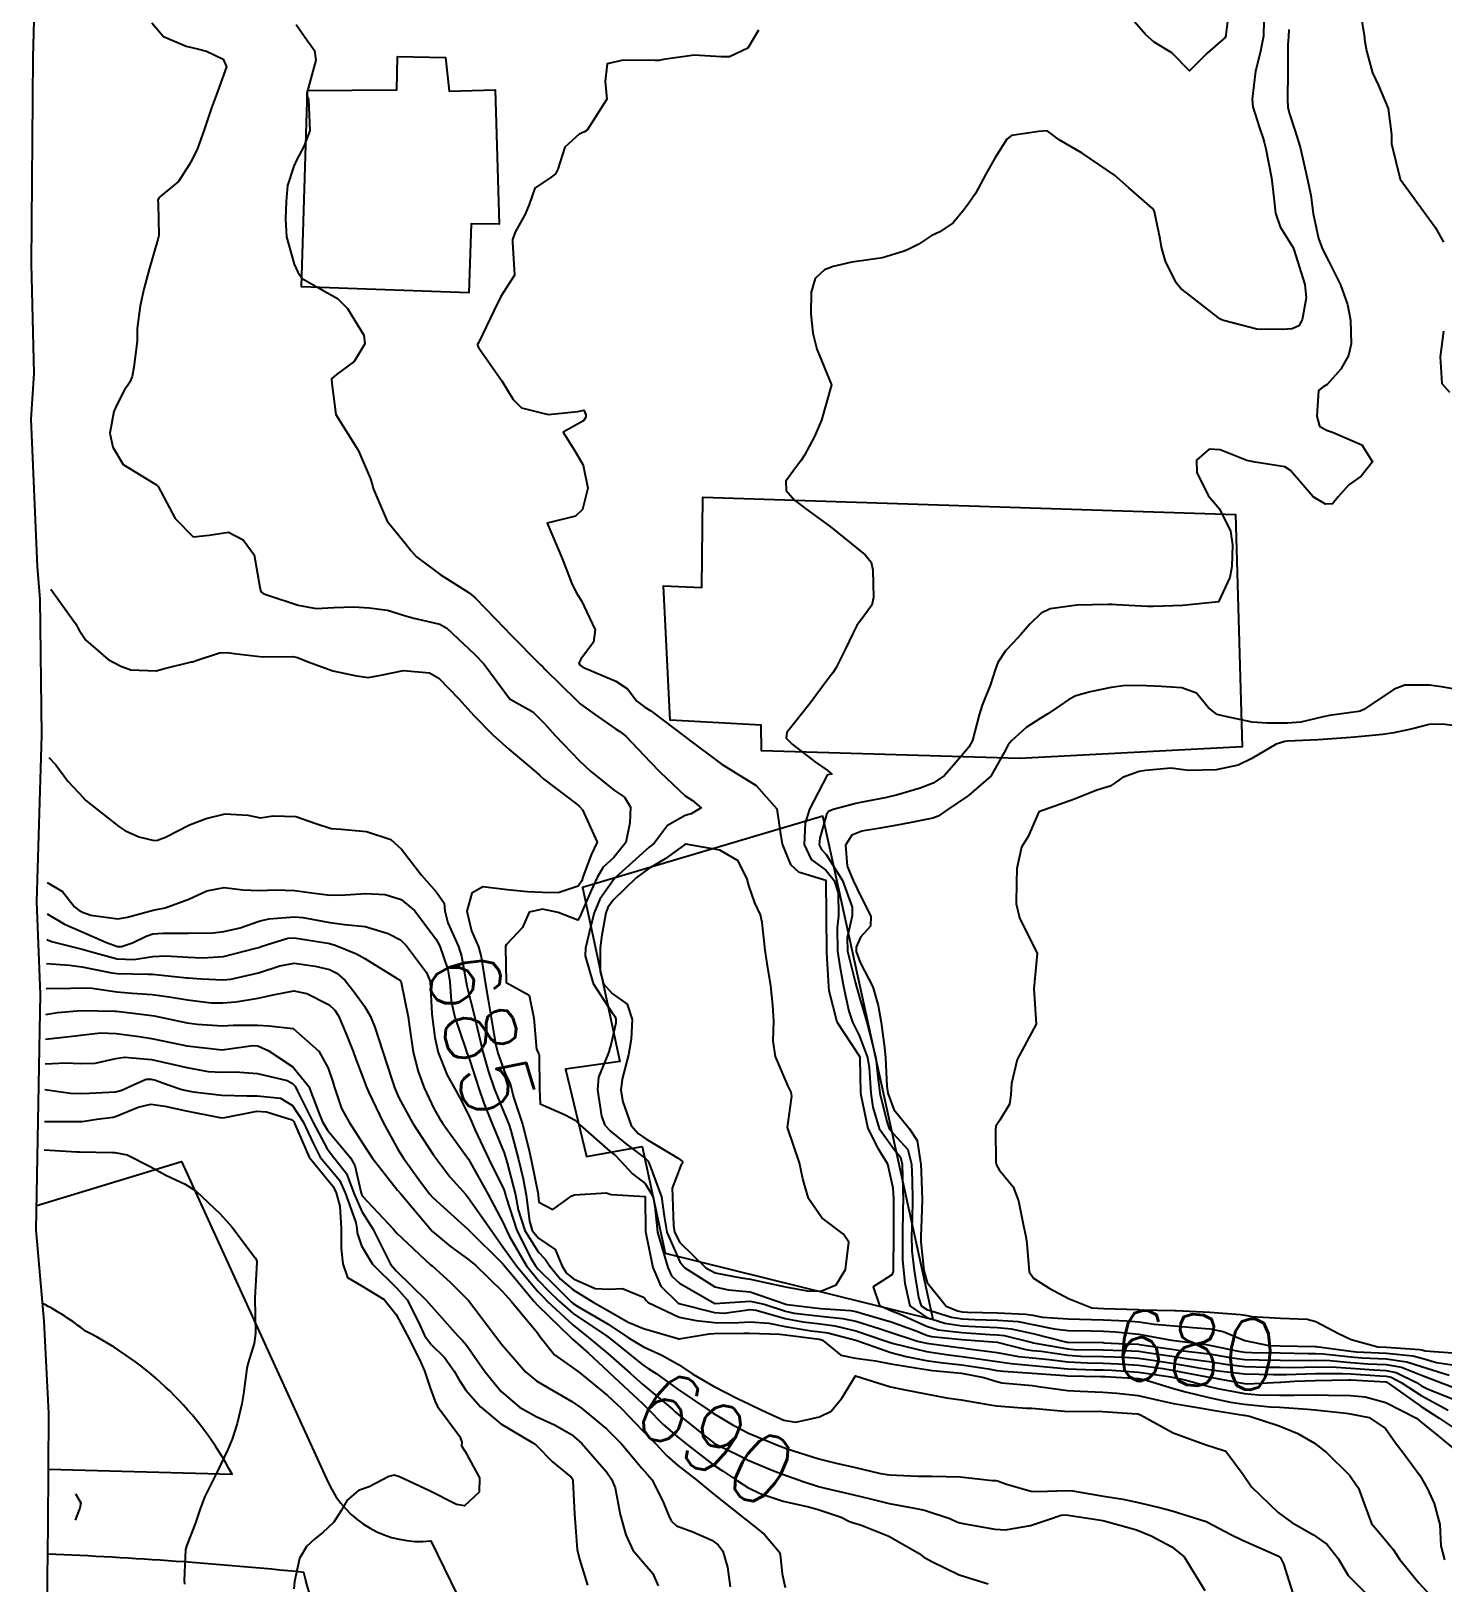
# Model space of a CAD drawing. Header units: metres. Extents: x 292545 to 299085, y 7450245 to 7463078.
# Drawn here: x 295916.4 to 295996.2, y 7456742.4 to 7456830.1 of the extents above; entities that cross this region are included whole.
import ezdxf
from ezdxf.enums import TextEntityAlignment as Align

# ---------------------------------------------------------------- set-up
doc = ezdxf.new("R2010")
doc.units = ezdxf.units.M
for name, color, linetype in [('Area', 45, 'Continuous'), ('Cotas', 45, 'Continuous'), ('Curvas de Nivel 1m', 11, 'Continuous'), ('Curvas de Nivel 5m', 15, 'Continuous'), ('Edificações', 30, 'Continuous'), ('Vias Primárias', 230, 'Continuous')]:
    doc.layers.add(name, color=color, linetype=linetype)
doc.styles.add('Style-STANDARD', font='STANDARD.shx')

msp = doc.modelspace()

# ---------------------------------------------------------------- linework, layer by layer
at = {"layer": 'Area'}
msp.add_polyline3d([(295917.263, 7456736.605, 698.935), (295917.393, 7456745.641, 696.635), (295917.413, 7456751.988, 696.915), (295917.152, 7456757.178, 697.374), (295916.71, 7456762.339, 696.575), (295916.952, 7456775.656, 693.495), (295916.751, 7456780.872, 696.575), (295917.032, 7456790.303, 701.395), (295916.926, 7456797.987, 698.044), (295916.773, 7456799.838, 696.744), (295916.415, 7456808.162, 683.155), (295916.592, 7456810.735, 683.076), (295916.433, 7456816.946, 697.265), (295916.534, 7456828.629, 697.496), (295916.611, 7456831.365, 698.285)], dxfattribs=at)
at = {"layer": 'Curvas de Nivel 1m', "flags": 128}
for points, elevation in [([(295984.196, 7456831.836), (295983.964, 7456829.89), (295983.957, 7456829.839), (295983.912, 7456829.728), (295982.9, 7456828.853), (295981.893, 7456827.86), (295980.894, 7456828.866), (295979.909, 7456829.479), (295979.409, 7456829.895), (295977.93, 7456831.616)], 681), ([(295991.54, 7456831.357), (295991.788, 7456829.742), (295991.802, 7456829.631), (295991.902, 7456828.987), (295992.253, 7456827.736), (295992.591, 7456827.018), (295993.14, 7456825.727), (295993.314, 7456824.259), (295993.32, 7456823.725), (295993.813, 7456821.72), (295995.289, 7456819.705), (295995.786, 7456819.012), (295996.257, 7456818.173)], 678), ([(295923.246, 7456830.557), (295923.905, 7456829.796), (295925.192, 7456829.245), (295925.898, 7456829.084), (295926.343, 7456828.969), (295927.281, 7456828.509), (295927.457, 7456828.074), (295926.904, 7456826.515), (295926.616, 7456825.764), (295926.194, 7456824.525), (295925.832, 7456823.469), (295925.524, 7456822.835), (295925.358, 7456822.535), (295924.756, 7456821.593), (295923.797, 7456820.798), (295923.658, 7456820.688), (295923.59, 7456820.553), (295923.595, 7456820.357), (295923.635, 7456818.552), (295923.611, 7456818.392), (295923.079, 7456816.56), (295922.794, 7456815.507), (295922.593, 7456814.567), (295922.421, 7456813.281), (295922.416, 7456812.569), (295922.222, 7456811.105), (295922.13, 7456810.573), (295921.995, 7456810.258), (295921.671, 7456809.791), (295921.271, 7456808.971), (295921.1, 7456808.586), (295920.861, 7456807.367), (295921.046, 7456806.586), (295921.618, 7456805.604), (295923.311, 7456804.554), (295923.508, 7456804.458), (295923.601, 7456804.35), (295924.566, 7456802.54), (295925.573, 7456801.511), (295926.489, 7456801.605), (295927.576, 7456801.771), (295928.414, 7456801.34), (295929.031, 7456800.488), (295929.352, 7456798.667), (295929.395, 7456798.482), (295929.442, 7456798.391), (295929.531, 7456798.311), (295929.796, 7456798.211), (295931.525, 7456797.644), (295932.541, 7456797.463), (295933.524, 7456797.518), (295934.663, 7456797.562), (295935.524, 7456797.501), (295936.56, 7456797.362), (295937.52, 7456797.073), (295938.045, 7456796.909), (295939.515, 7456796.566), (295939.911, 7456796.356), (295941.491, 7456794.886), (295942.007, 7456794.335), (295943.463, 7456792.375), (295943.488, 7456792.345), (295943.532, 7456792.319), (295944.774, 7456791.618), (295945.45, 7456790.966), (295946.036, 7456790.284), (295947.422, 7456788.853), (295948.034, 7456788.264), (295949.402, 7456787.181), (295949.958, 7456786.801), (295950.311, 7456786.236), (295950.262, 7456785.355), (295950.03, 7456784.24), (295949.354, 7456783.377), (295948.757, 7456782.848), (295948.422, 7456782.259), (295948.075, 7456781.523), (295947.532, 7456780.268), (295947.482, 7456780.107), (295947.316, 7456779.841), (295946.211, 7456780.281), (295945.325, 7456780.462), (295944.574, 7456780.301), (295944.191, 7456779.425), (295943.295, 7456778.478), (295943.242, 7456778.372), (295943.239, 7456778.321), (295943.273, 7456776.32), (295944.575, 7456775.61), (295944.844, 7456774.296), (295944.992, 7456772.528), (295945.121, 7456772.292), (295945.14, 7456772.209), (295945.159, 7456770.3), (295945.19, 7456769.471), (295946.61, 7456768.85), (295947.177, 7456768.535), (295947.444, 7456768.267), (295949.158, 7456766.775), (295949.456, 7456766.545), (295949.745, 7456766.241), (295950.416, 7456765.502), (295951.14, 7456764.959), (295951.591, 7456764.215), (295951.678, 7456763.662), (295951.83, 7456762.213), (295952.127, 7456761.176), (295952.414, 7456760.207), (295952.617, 7456759.746), (295953.074, 7456759.33), (295955.063, 7456758.18), (295957.065, 7456758.318), (295957.863, 7456758.142), (295959.057, 7456757.736), (295959.545, 7456757.635), (295961.046, 7456757.457), (295962.291, 7456757.337), (295963.044, 7456757.176), (295964.352, 7456756.755), (295965.038, 7456756.537), (295966.525, 7456756.045), (295967.032, 7456755.926), (295968.719, 7456755.704), (295969.029, 7456755.666), (295969.415, 7456755.62), (295971.027, 7456755.402), (295972.243, 7456755.189), (295973.024, 7456755.098), (295973.969, 7456755.005), (295975.022, 7456754.884), (295976.131, 7456754.82), (295977.022, 7456754.8), (295977.887, 7456754.772), (295979.021, 7456754.683), (295980.4, 7456754.495), (295981.018, 7456754.389), (295982.811, 7456754.056), (295983.015, 7456754.019), (295983.165, 7456753.998), (295984.061, 7456753.834), (295985.01, 7456753.65), (295985.193, 7456753.636), (295987.012, 7456753.732), (295987.074, 7456753.737), (295987.86, 7456753.787), (295989.014, 7456753.833), (295990.897, 7456753.868), (295991.014, 7456753.866), (295992.994, 7456753.749), (295993.013, 7456753.748), (295993.058, 7456753.729), (295994.993, 7456752.36), (295996.012, 7456751.69), (295996.977, 7456751.058)], 683), ([(295931.408, 7456830.465), (295931.906, 7456829.735), (295932.445, 7456828.999), (295932.508, 7456828.451), (295932.011, 7456826.595), (295932.003, 7456826.458), (295932.092, 7456826.235), (295932.181, 7456824.455), (295931.834, 7456823.581), (295931.447, 7456822.843), (295931.274, 7456822.465), (295930.914, 7456821.362), (295930.831, 7456820.47), (295930.792, 7456819.46), (295930.864, 7456818.469), (295931.298, 7456816.924), (295931.489, 7456816.463), (295931.748, 7456816.117), (295932.529, 7456815.66), (295933.731, 7456814.974), (295934.301, 7456814.424), (295935.221, 7456812.902), (295935.292, 7456812.414), (295934.685, 7456811.423), (295933.677, 7456810.682), (295933.409, 7456810.434), (295933.424, 7456810.187), (295933.653, 7456808.43), (295934.914, 7456806.417), (295935.609, 7456804.787), (295935.719, 7456804.409), (295935.761, 7456804.248), (295936.555, 7456802.4), (295937.571, 7456801.149), (295937.903, 7456800.721), (295938.203, 7456800.38), (295939.548, 7456799.373), (295941.186, 7456798.343), (295941.53, 7456798.061), (295943.204, 7456796.323), (295943.508, 7456796.012), (295945.204, 7456794.294), (295945.343, 7456794.154), (295945.48, 7456794.021), (295947.247, 7456792.272), (295947.461, 7456792.077), (295948.139, 7456791.58), (295949.447, 7456790.665), (295949.7, 7456790.501), (295950.046, 7456790.241), (295951.422, 7456788.801), (295951.983, 7456788.214), (295953.4, 7456786.879), (295953.814, 7456786.611), (295954.305, 7456786.186), (295953.725, 7456785.859), (295953.386, 7456785.766), (295952.399, 7456785.188), (295951.653, 7456784.217), (295951.505, 7456784.075), (295951.36, 7456783.963), (295949.46, 7456782.248), (295949.342, 7456782.12), (295948.564, 7456781.024), (295948.244, 7456780.261), (295948.058, 7456779.517), (295947.756, 7456778.265), (295947.735, 7456777.819), (295948.197, 7456776.261), (295949.257, 7456774.611), (295949.426, 7456774.418), (295949.482, 7456774.247), (295949.465, 7456774.032), (295949.233, 7456772.94), (295949.076, 7456772.4), (295949.012, 7456772.252), (295948.489, 7456770.978), (295948.438, 7456770.258), (295948.671, 7456768.764), (295948.857, 7456768.253), (295949.17, 7456767.91), (295950.098, 7456767.172), (295951.154, 7456766.366), (295951.299, 7456766.219), (295951.421, 7456765.946), (295952.056, 7456764.211), (295952.211, 7456763.114), (295952.348, 7456762.208), (295953.086, 7456760.539), (295953.373, 7456760.197), (295955.072, 7456759.12), (295955.851, 7456758.949), (295957.07, 7456758.828), (295959.034, 7456758.159), (295959.063, 7456758.148), (295959.158, 7456758.129), (295961.051, 7456757.895), (295962.744, 7456757.778), (295963.049, 7456757.724), (295963.551, 7456757.571), (295965.044, 7456757.134), (295966.448, 7456756.636), (295967.036, 7456756.387), (295967.311, 7456756.311), (295969.034, 7456756.136), (295971.031, 7456755.992), (295972.647, 7456755.583), (295973.029, 7456755.53), (295973.508, 7456755.475), (295975.026, 7456755.255), (295975.756, 7456755.202), (295977.025, 7456755.178), (295978.261, 7456755.137), (295979.025, 7456755.079), (295979.949, 7456754.955), (295981.022, 7456754.779), (295982.312, 7456754.565), (295983.019, 7456754.456), (295983.549, 7456754.373), (295985.017, 7456754.198), (295986.651, 7456754.17), (295987.017, 7456754.169), (295987.392, 7456754.169), (295989.017, 7456754.213), (295990.553, 7456754.219), (295991.017, 7456754.197), (295992.662, 7456754.088), (295993.016, 7456754.071), (295993.303, 7456754.013), (295993.862, 7456753.717), (295995.002, 7456752.973), (295996.531, 7456752.143)], 682), ([(295957.535, 7456830.154), (295956.937, 7456829.125), (295955.898, 7456828.642), (295955.423, 7456828.65), (295953.898, 7456828.734), (295952.177, 7456828.497), (295951.895, 7456828.434), (295951.686, 7456828.431), (295949.895, 7456828.459), (295948.99, 7456828.254), (295948.878, 7456827.255), (295948.957, 7456826.254), (295947.845, 7456824.499), (295947.711, 7456824.405), (295947.401, 7456824.274), (295946.591, 7456823.527), (295946.186, 7456822.286), (295946.072, 7456822.034), (295945.816, 7456821.847), (295944.891, 7456821.215), (295944.565, 7456820.302), (295944.344, 7456819.748), (295943.777, 7456818.741), (295943.636, 7456818.312), (295943.623, 7456818.163), (295943.753, 7456816.31), (295942.964, 7456815.092), (295942.591, 7456814.327), (295941.704, 7456812.482), (295941.656, 7456812.388), (295941.649, 7456812.341), (295941.701, 7456812.211), (295943.025, 7456810.326), (295943.662, 7456809.274), (295944.146, 7456808.801), (295945.654, 7456808.425), (295947.334, 7456808.595), (295947.657, 7456808.676), (295947.786, 7456808.4), (295947.773, 7456808.268), (295947.651, 7456808.07), (295946.501, 7456807.424), (295947.207, 7456806.274), (295947.622, 7456805.554), (295947.891, 7456804.266), (295947.591, 7456803.052), (295947.184, 7456802.677), (295945.583, 7456802.29), (295946.433, 7456800.281), (295947, 7456798.816), (295947.281, 7456798.273), (295947.529, 7456797.887), (295948.298, 7456796.262), (295948.205, 7456795.56), (295947.488, 7456794.593), (295947.389, 7456794.366), (295947.446, 7456794.27), (295947.483, 7456794.232), (295947.609, 7456794.141), (295949.474, 7456793.356), (295950.142, 7456792.912), (295950.651, 7456792.232), (295951.118, 7456791.884), (295951.457, 7456791.668), (295953.401, 7456790.2), (295953.442, 7456790.171), (295953.571, 7456790.068), (295955.421, 7456788.686), (295956.268, 7456788.161), (295957.406, 7456787.447), (295958.568, 7456786.138), (295958.789, 7456784.719), (295958.873, 7456784.135), (295959.351, 7456782.986), (295959.793, 7456782.569), (295961.343, 7456782.1), (295961.369, 7456780.1), (295961.367, 7456780.055), (295961.383, 7456778.099), (295961.383, 7456778.008), (295961.491, 7456776.098), (295961.505, 7456775.862), (295961.971, 7456774.093), (295963.224, 7456772.174), (295963.267, 7456772.08), (295963.274, 7456772.028), (295963.309, 7456770.079), (295963.314, 7456769.967), (295963.721, 7456768.075), (295964.276, 7456766.955), (295964.828, 7456766.063), (295965.139, 7456764.716), (295965.171, 7456764.097), (295965.173, 7456764.059), (295965.171, 7456764.021), (295965.169, 7456762.059), (295965.15, 7456760.125), (295965.153, 7456760.059), (295965.157, 7456759.984), (295965.079, 7456759.794), (295964.018, 7456759.122), (295964.369, 7456758.067), (295965.05, 7456757.764), (295965.518, 7456757.586), (295967.041, 7456756.888), (295967.702, 7456756.693), (295969.038, 7456756.53), (295970.606, 7456756.426), (295971.037, 7456756.41), (295971.417, 7456756.365), (295973.033, 7456755.965), (295973.071, 7456755.96), (295975.03, 7456755.619), (295975.38, 7456755.586), (295977.029, 7456755.558), (295978.639, 7456755.506), (295979.029, 7456755.476), (295979.499, 7456755.414), (295981.026, 7456755.174), (295981.831, 7456755.056), (295983.023, 7456754.892), (295983.929, 7456754.744), (295985.021, 7456754.607), (295986.25, 7456754.578), (295987.021, 7456754.571), (295987.8, 7456754.568), (295989.021, 7456754.593), (295990.199, 7456754.581), (295991.021, 7456754.523), (295992.326, 7456754.431), (295993.02, 7456754.396), (295993.582, 7456754.285), (295994.731, 7456753.704), (295995.01, 7456753.53), (295995.352, 7456753.353), (295996.993, 7456752.692)], 681), ([(295987.523, 7456830.188), (295987.491, 7456829.794), (295987.454, 7456829.343), (295987.463, 7456827.796), (295987.445, 7456826.221), (295987.466, 7456825.796), (295987.533, 7456825.468), (295987.85, 7456824.504), (295988.091, 7456823.788), (295988.17, 7456823.454), (295988.559, 7456821.783), (295988.754, 7456820.83), (295988.896, 7456819.779), (295989.187, 7456818.368), (295989.421, 7456817.774), (295989.763, 7456817.102), (295990.447, 7456815.763), (295990.839, 7456814.652), (295990.999, 7456813.757), (295991.043, 7456812.417), (295990.89, 7456811.758), (295990.457, 7456810.991), (295989.677, 7456810.129), (295989.459, 7456809.988), (295989.191, 7456809.775), (295989.106, 7456808.328), (295989.252, 7456807.774), (295989.65, 7456807.546), (295989.987, 7456807.427), (295991.637, 7456806.711), (295992.239, 7456805.741), (295991.615, 7456804.945), (295990.917, 7456804.45), (295990.3, 7456803.763), (295989.981, 7456803.384), (295989.599, 7456803.351), (295988.886, 7456803.777), (295987.618, 7456805.266), (295987.292, 7456805.468), (295985.622, 7456805.725), (295985.138, 7456805.825), (295983.632, 7456806.424), (295983.01, 7456806.469), (295982.29, 7456805.853), (295982.316, 7456805.153), (295982.953, 7456803.846), (295983.251, 7456803.497), (295983.596, 7456803.101), (295984.215, 7456801.834), (295984.341, 7456801.063), (295984.295, 7456799.833), (295984.174, 7456799.206), (295983.533, 7456797.84), (295981.531, 7456797.636), (295979.846, 7456797.571), (295979.53, 7456797.579), (295977.767, 7456797.672), (295977.531, 7456797.679), (295977.295, 7456797.678), (295975.53, 7456797.657), (295974.033, 7456797.45), (295973.525, 7456797.198), (295972.899, 7456796.586), (295972.357, 7456795.972), (295971.945, 7456795.537), (295971.499, 7456795.075), (295971.061, 7456794.415), (295970.912, 7456793.989), (295970.648, 7456793.166), (295970.187, 7456791.999), (295970.013, 7456791.443), (295969.628, 7456790.007), (295969.429, 7456789.626), (295968.689, 7456788.748), (295968.055, 7456788.024), (295967.408, 7456787.584), (295966.671, 7456787.306), (295965.402, 7456786.932), (295964.701, 7456786.766), (295963.397, 7456786.51), (295963.042, 7456786.438), (295961.763, 7456786.096), (295961.504, 7456785.986), (295961.389, 7456785.824), (295961.004, 7456784.47), (295960.976, 7456784.106), (295961.1, 7456783.843), (295961.358, 7456783.563), (295962.29, 7456782.091), (295962.825, 7456780.588), (295962.83, 7456780.085), (295962.544, 7456778.848), (295962.564, 7456778.087), (295963.002, 7456776.356), (295963.074, 7456776.082), (295963.263, 7456775.424), (295963.655, 7456774.076), (295963.811, 7456773.5), (295964.178, 7456772.07), (295964.293, 7456770.988), (295964.392, 7456770.068), (295964.786, 7456768.457), (295964.925, 7456768.062), (295965.17, 7456767.76), (295965.989, 7456766.876), (295966.189, 7456766.044), (295966.222, 7456765.123), (295966.252, 7456764.043), (295966.222, 7456762.938), (295966.195, 7456762.044), (295966.212, 7456761.161), (295966.332, 7456760.048), (295966.586, 7456758.518), (295966.741, 7456758.043), (295967.051, 7456757.835), (295968.44, 7456757.413), (295969.046, 7456757.315), (295969.774, 7456757.275), (295971.045, 7456757.237), (295972.223, 7456757.151), (295973.043, 7456756.999), (295974.253, 7456756.736), (295975.04, 7456756.655), (295976.339, 7456756.627), (295977.04, 7456756.608), (295977.713, 7456756.584), (295979.038, 7456756.447), (295980.778, 7456756.131), (295981.035, 7456756.084), (295982.824, 7456755.852), (295983.033, 7456755.815), (295984.68, 7456755.476), (295985.029, 7456755.431), (295985.43, 7456755.415), (295987.029, 7456755.382), (295988.606, 7456755.354), (295989.029, 7456755.358), (295989.456, 7456755.339), (295991.027, 7456755.164), (295991.661, 7456755.109), (295993.026, 7456755.047), (295994.192, 7456754.879), (295995.022, 7456754.619), (295996.576, 7456754.118)], 679), ([(295996.263, 7456813.144), (295996.07, 7456811.694), (295996.17, 7456810.185), (295996.6, 7456809.686)], 678), ([(295917.533, 7456798.56), (295918.934, 7456796.606), (295919.139, 7456796.235), (295919.504, 7456795.672), (295920.768, 7456794.587), (295921.487, 7456794.195), (295922.061, 7456793.995), (295923.484, 7456793.929), (295923.965, 7456794.065), (295925.492, 7456794.437), (295925.567, 7456794.454), (295925.749, 7456794.527), (295927.064, 7456794.947), (295927.498, 7456794.971), (295927.903, 7456794.91), (295929.495, 7456794.725), (295931.209, 7456794.741), (295931.486, 7456794.698), (295932.077, 7456794.454), (295933.478, 7456793.936), (295934.721, 7456793.667), (295935.475, 7456793.569), (295936.187, 7456793.692), (295937.479, 7456793.963), (295938.935, 7456793.826), (295939.475, 7456793.525), (295940.597, 7456792.349), (295941.454, 7456791.405), (295942.522, 7456790.329), (295943.431, 7456789.504), (295944.866, 7456788.298), (295945.15, 7456788.034), (295945.408, 7456787.809), (295947.266, 7456786.399), (295947.393, 7456786.295), (295947.418, 7456786.27), (295947.581, 7456786.077), (295948.411, 7456784.26), (295948.075, 7456783.544), (295947.61, 7456782.267), (295947.543, 7456782.066), (295947.338, 7456781.771), (295946.22, 7456781.396), (295945.334, 7456781.415), (295944.474, 7456781.443), (295943.335, 7456781.563), (295941.951, 7456781.719), (295941.333, 7456781.372), (295941.045, 7456780.344), (295941.306, 7456779.233), (295941.707, 7456778.336), (295941.853, 7456777.768), (295942.086, 7456776.332), (295942.25, 7456775.343), (295942.428, 7456774.328), (295942.68, 7456772.877), (295942.804, 7456772.324), (295943.212, 7456771.184), (295943.503, 7456770.612), (295943.569, 7456770.316), (295943.68, 7456769.831), (295944.203, 7456768.31), (295944.564, 7456766.904), (295944.688, 7456766.305), (295945.077, 7456764.357), (295945.083, 7456764.3), (295945.127, 7456763.912), (295945.92, 7456763.489), (295946.983, 7456764.272), (295947.133, 7456764.314), (295948.953, 7456764.433), (295949.134, 7456764.354), (295949.22, 7456764.335), (295951.133, 7456764.225), (295951.156, 7456762.219), (295951.165, 7456762.156), (295951.556, 7456760.215), (295952.015, 7456759.159), (295953, 7456758.201), (295953.062, 7456758.17), (295953.106, 7456758.156), (295955.055, 7456757.665), (295955.588, 7456757.639), (295957.058, 7456757.84), (295957.408, 7456757.796), (295959.051, 7456757.33), (295960.035, 7456757.134), (295961.042, 7456757.023), (295961.862, 7456756.918), (295963.038, 7456756.629), (295964.703, 7456756.063), (295965.032, 7456755.954), (295965.176, 7456755.914), (295967.027, 7456755.465), (295968.274, 7456755.27), (295969.025, 7456755.186), (295969.968, 7456755.056), (295971.022, 7456754.9), (295971.822, 7456754.779), (295973.02, 7456754.664), (295974.417, 7456754.548), (295975.018, 7456754.493), (295976.508, 7456754.435), (295977.018, 7456754.423), (295977.513, 7456754.407), (295979.017, 7456754.289), (295980.852, 7456754.034), (295981.014, 7456754.003), (295981.635, 7456753.864), (295983.007, 7456753.484), (295983.479, 7456753.37), (295985.002, 7456753.083), (295985.806, 7456753.007), (295987.001, 7456752.999), (295987.793, 7456752.997), (295989.001, 7456753.007), (295989.762, 7456753.001), (295991.001, 7456752.983), (295991.838, 7456752.904), (295992.996, 7456752.576), (295994.726, 7456751.704), (295994.87, 7456751.59), (295994.981, 7456751.487), (295995.965, 7456750.698), (295996.965, 7456749.877)], 684), ([(295997.474, 7456792.808), (295996.138, 7456793.031), (295995.477, 7456793.131), (295994.073, 7456793.118), (295993.475, 7456792.909), (295991.766, 7456791.745), (295991.558, 7456791.652), (295991.461, 7456791.631), (295989.813, 7456791.412), (295989.456, 7456791.341), (295988.193, 7456791.041), (295987.451, 7456790.984), (295986.28, 7456790.978), (295985.451, 7456791.035), (295983.936, 7456791.355), (295983.457, 7456791.468), (295982.983, 7456791.847), (295982.294, 7456792.681), (295981.474, 7456792.981), (295980.306, 7456793.051), (295979.475, 7456793.089), (295978.278, 7456793.099), (295977.474, 7456792.997), (295976.287, 7456792.744), (295975.469, 7456792.515), (295975.087, 7456792.323), (295974.538, 7456791.949), (295973.896, 7456791.516), (295973.452, 7456791.244), (295972.676, 7456790.736), (295971.834, 7456789.976), (295971.646, 7456789.762), (295971.426, 7456789.323), (295970.668, 7456787.991), (295969.402, 7456786.898), (295968.134, 7456786.023), (295967.689, 7456785.727), (295967.387, 7456785.618), (295966.082, 7456785.35), (295965.38, 7456785.208), (295964.411, 7456785.036), (295963.375, 7456784.876), (295962.814, 7456784.642), (295962.452, 7456784.089), (295962.548, 7456782.891), (295962.881, 7456782.085), (295963.334, 7456781.152), (295963.883, 7456780.074), (295963.877, 7456779.512), (295963.305, 7456778.886), (295963.055, 7456778.324), (295963.058, 7456778.082), (295963.287, 7456777.452), (295963.999, 7456776.073), (295964.309, 7456775.017), (295964.465, 7456774.068), (295964.654, 7456772.641), (295964.72, 7456772.065), (295964.801, 7456770.47), (295964.847, 7456770.064), (295965.189, 7456769.141), (295966.08, 7456768.046), (295966.508, 7456767.381), (295966.72, 7456766.036), (295966.736, 7456765.624), (295966.795, 7456764.035), (295966.727, 7456762.417), (295966.711, 7456762.036), (295966.722, 7456761.659), (295966.893, 7456760.042), (295967.073, 7456759.356), (295968.145, 7456758.024), (295968.791, 7456757.755), (295969.05, 7456757.713), (295969.361, 7456757.695), (295971.05, 7456757.655), (295972.657, 7456757.574), (295973.048, 7456757.512), (295973.593, 7456757.409), (295975.047, 7456757.311), (295975.69, 7456757.29), (295977.046, 7456757.25), (295978.35, 7456757.204), (295979.045, 7456757.138), (295979.908, 7456757.017), (295981.043, 7456756.908), (295982.087, 7456756.815), (295983.042, 7456756.746), (295983.798, 7456756.596), (295985.036, 7456756.081), (295986.388, 7456755.806), (295987.033, 7456755.786), (295989.002, 7456755.74), (295989.033, 7456755.74), (295989.065, 7456755.738), (295991.03, 7456755.476), (295991.329, 7456755.448), (295993.029, 7456755.372), (295994.534, 7456755.213), (295995.027, 7456755.084), (295995.87, 7456754.842), (295997.018, 7456754.668)], 678), ([(295997.449, 7456790.755), (295996.216, 7456790.927), (295995.451, 7456790.896), (295994.505, 7456790.652), (295993.444, 7456790.437), (295992.831, 7456790.34), (295991.44, 7456790.201), (295991.019, 7456790.174), (295989.437, 7456790.051), (295989.177, 7456790.033), (295987.435, 7456789.957), (295987.283, 7456789.945), (295986.802, 7456789.799), (295985.424, 7456788.977), (295984.65, 7456788.598), (295983.418, 7456788.341), (295981.853, 7456788.299), (295981.418, 7456788.364), (295980.862, 7456788.432), (295979.417, 7456788.309), (295979.064, 7456788.246), (295978.12, 7456787.903), (295977.703, 7456787.614), (295977.408, 7456787.417), (295976.672, 7456787.187), (295975.4, 7456786.688), (295973.393, 7456785.96), (295972.773, 7456784.568), (295972.402, 7456783.974), (295972.14, 7456782.767), (295972.127, 7456781.978), (295972.113, 7456780.761), (295972.297, 7456779.975), (295973.293, 7456777.96), (295973.104, 7456775.963), (295973.243, 7456773.96), (295972.155, 7456771.976), (295971.835, 7456770.607), (295971.808, 7456769.981), (295971.73, 7456769.447), (295971.181, 7456768.538), (295970.962, 7456768.206), (295970.937, 7456767.992), (295970.955, 7456766.192), (295970.99, 7456765.992), (295971.15, 7456765.724), (295971.929, 7456764.766), (295972.244, 7456763.973), (295972.516, 7456762.565), (295972.654, 7456761.967), (295972.704, 7456761.571), (295972.837, 7456759.964), (295973.078, 7456759.612), (295973.97, 7456759.05), (295975.061, 7456758.454), (295976.381, 7456757.927), (295977.053, 7456757.889), (295978.994, 7456757.833), (295979.052, 7456757.826), (295979.121, 7456757.821), (295981.052, 7456757.779), (295981.143, 7456757.778), (295983.051, 7456757.679), (295984.787, 7456757.561), (295985.05, 7456757.516), (295985.421, 7456757.445), (295987.048, 7456757.349), (295988.559, 7456757.288), (295989.047, 7456757.153), (295990.324, 7456756.473), (295991.037, 7456756.142), (295992.545, 7456755.735), (295993.033, 7456755.7), (295994.905, 7456755.575), (295995.031, 7456755.549), (295995.23, 7456755.498), (295997.028, 7456755.367)], 677), ([(295917.333, 7456781.97), (295918.188, 7456781.473), (295918.876, 7456780.607), (295919.118, 7456780.4), (295919.32, 7456780.302), (295919.788, 7456780.126), (295921.316, 7456779.918), (295921.871, 7456780.021), (295923.321, 7456780.401), (295923.991, 7456780.55), (295925.328, 7456781.037), (295926.347, 7456781.506), (295927.335, 7456781.685), (295928.389, 7456781.55), (295929.333, 7456781.515), (295930.238, 7456781.567), (295931.334, 7456781.521), (295932.417, 7456781.364), (295933.331, 7456781.254), (295934.185, 7456781.281), (295935.332, 7456781.345), (295936.438, 7456781.293), (295937.329, 7456781.017), (295938.089, 7456780.382), (295939.299, 7456778.793), (295939.52, 7456778.367), (295939.969, 7456777.049), (295940.08, 7456776.358), (295940.162, 7456775.257), (295940.364, 7456774.353), (295940.974, 7456772.596), (295941.049, 7456772.343), (295941.099, 7456772.219), (295941.219, 7456771.905), (295941.724, 7456770.335), (295942.02, 7456769.506), (295942.482, 7456768.327), (295943.159, 7456766.694), (295943.283, 7456766.319), (295943.335, 7456766.135), (295943.793, 7456764.313), (295943.956, 7456763.476), (295944.323, 7456762.308), (295945.091, 7456761.094), (295945.473, 7456760.68), (295945.74, 7456760.29), (295946.347, 7456759.552), (295947.07, 7456758.943), (295948.188, 7456758.259), (295949.056, 7456757.764), (295950.162, 7456757.123), (295951.041, 7456756.755), (295952.979, 7456756.201), (295953.021, 7456756.188), (295953.058, 7456756.175), (295953.159, 7456756.199), (295954.752, 7456756.468), (295955.037, 7456756.475), (295956.7, 7456756.493), (295957.038, 7456756.502), (295958.73, 7456756.441), (295959.037, 7456756.401), (295960.989, 7456756.155), (295961.033, 7456756.149), (295961.069, 7456756.145), (295961.156, 7456756.108), (295962.195, 7456755.263), (295963.023, 7456755.083), (295964.147, 7456754.944), (295965.02, 7456754.764), (295966.532, 7456754.53), (295967.017, 7456754.448), (295967.378, 7456754.396), (295969.015, 7456754.235), (295970.272, 7456753.997), (295971.01, 7456753.764), (295971.294, 7456753.701), (295973.007, 7456753.533), (295973.492, 7456753.469), (295975.003, 7456753.264), (295975.72, 7456753.215), (295977.002, 7456753.173), (295977.793, 7456753.116), (295978.999, 7456752.969), (295980.154, 7456752.72), (295980.993, 7456752.523), (295982.588, 7456752.255), (295982.988, 7456752.188), (295984.934, 7456751.87), (295984.984, 7456751.863), (295985.294, 7456751.817), (295986.978, 7456751.272), (295988.02, 7456750.83), (295988.968, 7456750.277), (295989.643, 7456749.763), (295990.944, 7456748.481), (295991.464, 7456747.745), (295991.759, 7456746.907), (295992.181, 7456745.737), (295992.904, 7456744.887), (295993.428, 7456744.252), (295993.778, 7456743.717), (295994.873, 7456742.383), (295995.516, 7456741.693)], 686), ([(295917.323, 7456780.21), (295918.314, 7456779.616), (295919.309, 7456779.176), (295920.672, 7456778.586), (295921.3, 7456778.359), (295921.526, 7456778.351), (295922.149, 7456778.572), (295922.928, 7456778.942), (295923.308, 7456779.063), (295923.875, 7456779.118), (295925.309, 7456779.103), (295926.705, 7456779.12), (295927.31, 7456779.195), (295928.232, 7456779.416), (295929.312, 7456779.782), (295929.867, 7456779.922), (295931.316, 7456780.024), (295931.783, 7456779.989), (295933.312, 7456779.706), (295934.13, 7456779.608), (295935.309, 7456779.492), (295936.602, 7456779.099), (295937.298, 7456778.732), (295937.642, 7456778.387), (295938.761, 7456776.892), (295938.984, 7456776.373), (295939.072, 7456774.554), (295939.082, 7456774.372), (295939.236, 7456773.218), (295939.427, 7456772.367), (295939.943, 7456771.092), (295940.344, 7456770.353), (295940.658, 7456769.809), (295941.187, 7456768.775), (295941.37, 7456768.338), (295941.503, 7456768.012), (295942.294, 7456766.329), (295943.136, 7456764.628), (295943.236, 7456764.319), (295943.273, 7456764.176), (295943.879, 7456762.312), (295944.659, 7456760.733), (295944.923, 7456760.302), (295945.081, 7456760.109), (295946.007, 7456759.22), (295946.952, 7456758.272), (295947.061, 7456758.175), (295947.32, 7456758.007), (295949.044, 7456757), (295950.184, 7456756.238), (295951.028, 7456755.73), (295952.069, 7456755.26), (295953.018, 7456754.721), (295953.827, 7456754.192), (295955.003, 7456753.504), (295956.346, 7456752.806), (295956.988, 7456752.511), (295957.724, 7456752.143), (295958.977, 7456751.584), (295959.639, 7456751.461), (295960.98, 7456751.777), (295961.652, 7456752.1), (295962.251, 7456752.834), (295963.013, 7456754.08), (295965.004, 7456753.471), (295965.732, 7456753.323), (295966.998, 7456753.063), (295968.163, 7456752.854), (295968.994, 7456752.729), (295970.521, 7456752.463), (295970.989, 7456752.392), (295972.683, 7456752.269), (295972.987, 7456752.257), (295974.839, 7456752.088), (295974.985, 7456752.078), (295976.822, 7456752.085), (295976.985, 7456752.081), (295978.939, 7456751.935), (295978.984, 7456751.932), (295979.123, 7456751.889), (295980.973, 7456750.859), (295982.525, 7456750.297), (295982.966, 7456750.146), (295983.195, 7456750.076), (295983.955, 7456749.835), (295984.943, 7456748.514), (295985.409, 7456747.815), (295986.919, 7456746.363), (295987.684, 7456745.792), (295988.906, 7456745.096), (295989.692, 7456744.559), (295990.305, 7456743.759), (295990.879, 7456742.809), (295991.93, 7456741.739)], 687), ([(295917.303, 7456778.75), (295917.382, 7456778.707), (295917.646, 7456778.625), (295919.297, 7456778.213), (295919.83, 7456778.059), (295921.289, 7456777.665), (295922.234, 7456777.625), (295923.291, 7456777.794), (295924.015, 7456777.826), (295925.291, 7456777.75), (295926.101, 7456777.712), (295927.292, 7456777.794), (295929.041, 7456778.235), (295929.291, 7456778.308), (295929.421, 7456778.35), (295929.789, 7456778.475), (295930.933, 7456778.829), (295931.299, 7456778.845), (295933.196, 7456778.539), (295933.294, 7456778.52), (295933.602, 7456778.435), (295934.818, 7456777.946), (295935.286, 7456777.677), (295937.116, 7456776.55), (295937.273, 7456776.446), (295937.315, 7456776.39), (295937.337, 7456776.325), (295937.737, 7456774.385), (295937.818, 7456773.81), (295938.013, 7456772.382), (295938.295, 7456771.296), (295938.631, 7456770.376), (295939.191, 7456769.2), (295939.485, 7456768.665), (295939.684, 7456768.362), (295941.153, 7456766.34), (295942.249, 7456764.329), (295943.109, 7456762.743), (295943.297, 7456762.318), (295943.458, 7456761.957), (295944.423, 7456760.307), (295945.075, 7456759.494), (295945.672, 7456758.894), (295946.29, 7456758.282), (295947.053, 7456757.617), (295948.943, 7456756.342), (295949.033, 7456756.286), (295949.086, 7456756.249), (295951.018, 7456754.701), (295951.302, 7456754.512), (295951.754, 7456754.219), (295953, 7456753.309), (295954.679, 7456752.183), (295954.981, 7456751.983), (295956.104, 7456751.293), (295956.97, 7456750.845), (295958.714, 7456750.132), (295958.962, 7456750.039), (295959.101, 7456749.99), (295960.956, 7456749.389), (295961.997, 7456749.138), (295962.951, 7456748.931), (295964.439, 7456748.574), (295964.947, 7456748.496), (295966.569, 7456748.422), (295966.947, 7456748.413), (295967.33, 7456748.417), (295968.947, 7456748.377), (295970.762, 7456748.174), (295970.945, 7456748.164), (295971.098, 7456748.141), (295971.507, 7456747.982), (295972.937, 7456747.567), (295973.344, 7456747.549), (295974.938, 7456747.61), (295975.293, 7456747.581), (295976.927, 7456747.313), (295978.134, 7456747.111), (295978.924, 7456746.954), (295980.136, 7456746.663), (295980.919, 7456746.454), (295982.843, 7456745.851), (295982.913, 7456745.823), (295984.21, 7456745.134), (295984.903, 7456744.807), (295986.688, 7456744.009), (295986.894, 7456743.907), (295987.044, 7456743.798), (295987.222, 7456743.463), (295987.742, 7456741.791)], 688), ([(295917.283, 7456777.39), (295918.59, 7456777.304), (295919.282, 7456777.199), (295920.988, 7456776.872), (295921.277, 7456776.837), (295923.041, 7456776.798), (295923.276, 7456776.79), (295925.221, 7456776.583), (295925.274, 7456776.577), (295926.058, 7456776.522), (295927.273, 7456776.469), (295927.714, 7456776.503), (295929.277, 7456776.865), (295930.477, 7456777.272), (295931.282, 7456777.414), (295932.477, 7456777.252), (295933.279, 7456777.048), (295933.699, 7456776.856), (295934.176, 7456776.426), (295934.667, 7456775.819), (295935.259, 7456774.987), (295935.606, 7456774.406), (295935.844, 7456773.804), (295936.305, 7456772.399), (295936.826, 7456770.774), (295936.96, 7456770.392), (295937.197, 7456769.84), (295937.975, 7456768.382), (295939.156, 7456766.595), (295939.315, 7456766.368), (295940.113, 7456765.326), (295940.995, 7456764.342), (295941.13, 7456764.165), (295942.417, 7456762.327), (295943.094, 7456761.388), (295943.865, 7456760.312), (295945.068, 7456758.847), (295945.34, 7456758.57), (295945.619, 7456758.292), (295947.044, 7456756.979), (295947.924, 7456756.261), (295949.024, 7456755.344), (295950.275, 7456754.237), (295951.004, 7456753.607), (295952.668, 7456752.205), (295952.834, 7456752.055), (295952.98, 7456751.926), (295954.312, 7456750.844), (295954.964, 7456750.333), (295955.058, 7456750.273), (295955.242, 7456750.176), (295956.401, 7456749.602), (295956.955, 7456749.327), (295958.351, 7456748.734), (295958.947, 7456748.513), (295960.071, 7456748.119), (295960.939, 7456747.838), (295961.298, 7456747.744), (295962.932, 7456747.368), (295963.871, 7456747.129), (295964.925, 7456746.868), (295966.354, 7456746.613), (295966.92, 7456746.496), (295968.358, 7456746.018), (295968.741, 7456745.842), (295968.911, 7456745.776), (295969.193, 7456745.725), (295970.907, 7456745.427), (295971.498, 7456745.393), (295972.909, 7456745.623), (295973.872, 7456745.956), (295974.639, 7456746.221), (295974.917, 7456746.233), (295976.899, 7456745.934), (295976.996, 7456745.919), (295978.519, 7456745.506), (295978.908, 7456745.388), (295979.736, 7456745.05), (295980.899, 7456744.432), (295981.6, 7456743.863), (295982.767, 7456741.949)], 689), ([(295917.253, 7456774.52), (295917.349, 7456774.531), (295917.904, 7456774.62), (295919.254, 7456774.74), (295921.131, 7456774.704), (295921.254, 7456774.692), (295922.332, 7456774.569), (295923.251, 7456774.453), (295923.378, 7456774.431), (295925.246, 7456774.04), (295925.81, 7456773.958), (295927.243, 7456773.869), (295927.839, 7456773.906), (295929.244, 7456773.911), (295929.852, 7456773.866), (295931.242, 7456773.725), (295932.684, 7456772.445), (295933.213, 7456771.485), (295933.477, 7456770.707), (295933.551, 7456770.435), (295933.968, 7456769.206), (295934.395, 7456768.422), (295935.165, 7456767.215), (295935.701, 7456766.405), (295937.135, 7456764.591), (295937.307, 7456764.388), (295938.292, 7456763.202), (295938.988, 7456762.371), (295939.102, 7456762.254), (295940.136, 7456761.397), (295941.087, 7456760.71), (295941.537, 7456760.335), (295943.068, 7456758.852), (295943.549, 7456758.315), (295945.036, 7456756.51), (295945.192, 7456756.298), (295946.009, 7456755.272), (295947.016, 7456754.567), (295947.446, 7456754.266), (295948.994, 7456752.97), (295949.789, 7456752.242), (295950.971, 7456751.011), (295951.362, 7456750.619), (295951.747, 7456750.218), (295952.333, 7456749.586), (295952.951, 7456749.045), (295954.044, 7456748.189), (295954.932, 7456747.454), (295956.585, 7456746.155), (295956.764, 7456746.005), (295956.91, 7456745.884), (295957.878, 7456745.121), (295958.707, 7456744.133), (295958.758, 7456743.998), (295958.875, 7456742.904), (295959.052, 7456742.128)], 691), ([(295917.233, 7456773.11), (295918.583, 7456773.26), (295919.234, 7456773.351), (295920.351, 7456773.474), (295921.236, 7456773.442), (295922.523, 7456773.278), (295923.232, 7456773.158), (295924.966, 7456772.795), (295925.226, 7456772.747), (295927.223, 7456772.51), (295928.945, 7456772.767), (295929.227, 7456772.738), (295929.816, 7456772.474), (295931.214, 7456771.555), (295932.128, 7456770.451), (295932.68, 7456768.953), (295932.89, 7456768.443), (295933.176, 7456767.973), (295934.479, 7456766.42), (295934.714, 7456765.982), (295935.075, 7456764.411), (295935.131, 7456764.268), (295936.885, 7456762.392), (295937.101, 7456762.161), (295938.996, 7456760.371), (295939.082, 7456760.297), (295940.1, 7456759.382), (295941.064, 7456758.425), (295941.14, 7456758.339), (295941.443, 7456757.95), (295942.673, 7456756.324), (295943.028, 7456755.858), (295944.365, 7456754.306), (295945.005, 7456753.79), (295946.175, 7456753.102), (295946.988, 7456752.629), (295947.523, 7456752.265), (295948.971, 7456751.075), (295949.801, 7456750.242), (295950.949, 7456748.872), (295951.253, 7456748.532), (295951.5, 7456748.222), (295952.132, 7456747.005), (295952.451, 7456746.207), (295952.602, 7456745.897), (295952.907, 7456745.607), (295953.818, 7456745.276), (295954.899, 7456744.805), (295955.259, 7456744.537), (295955.524, 7456744.174), (295955.78, 7456743.275), (295955.942, 7456742.169)], 692), ([(295917.213, 7456771.73), (295918.389, 7456771.786), (295919.214, 7456771.75), (295920.046, 7456771.76), (295921.217, 7456772.029), (295921.701, 7456772.092), (295923.217, 7456771.968), (295924.386, 7456771.714), (295925.213, 7456771.511), (295926.434, 7456771.295), (295927.21, 7456771.256), (295927.98, 7456771.268), (295929.21, 7456771.175), (295930.89, 7456770.78), (295931.204, 7456770.611), (295931.338, 7456770.459), (295931.471, 7456770.186), (295932.341, 7456768.448), (295933.16, 7456766.919), (295933.539, 7456766.434), (295934.239, 7456765.519), (295934.668, 7456764.417), (295935.117, 7456763.369), (295935.73, 7456762.404), (295936.369, 7456761.119), (295936.737, 7456760.393), (295937.079, 7456760.006), (295938.744, 7456758.373), (295939.058, 7456758.02), (295940.548, 7456756.347), (295940.793, 7456756.106), (295941.028, 7456755.823), (295942.073, 7456754.329), (295942.996, 7456753.194), (295944.034, 7456752.309), (295944.978, 7456751.794), (295946.011, 7456751.322), (295946.968, 7456750.771), (295947.554, 7456750.264), (295948.947, 7456748.669), (295949.235, 7456748.247), (295949.43, 7456747.751), (295949.711, 7456746.242), (295950.032, 7456745.109), (295950.442, 7456744.235), (295950.888, 7456743.703), (295951.571, 7456742.91), (295951.872, 7456742.215)], 693), ([(295917.203, 7456770.28), (295918.649, 7456770.06), (295919.197, 7456770.044), (295919.725, 7456770.068), (295921.199, 7456770.14), (295921.546, 7456770.23), (295922.281, 7456770.569), (295922.921, 7456770.848), (295923.206, 7456770.858), (295923.448, 7456770.799), (295924.175, 7456770.545), (295924.943, 7456770.276), (295925.2, 7456770.208), (295925.582, 7456770.143), (295927.197, 7456769.947), (295928.616, 7456769.907), (295929.197, 7456769.916), (295930.513, 7456769.787), (295931.192, 7456769.372), (295931.799, 7456768.454), (295932.365, 7456767.248), (295932.761, 7456766.444), (295933.148, 7456765.985), (295933.858, 7456765.147), (295934.181, 7456764.424), (295934.769, 7456762.754), (295934.841, 7456762.414), (295934.859, 7456762.172), (295935.093, 7456761.442), (295935.723, 7456760.404), (295937.07, 7456759.059), (295937.673, 7456758.384), (295938.333, 7456757.088), (295938.652, 7456756.374), (295939.028, 7456755.857), (295939.784, 7456755.122), (295940.342, 7456754.35), (295940.575, 7456753.913), (295941.002, 7456753.279), (295941.826, 7456752.332), (295942.973, 7456751.372), (295944.773, 7456750.302), (295944.962, 7456750.162), (295945.898, 7456749.231), (295946.944, 7456748.359), (295947.015, 7456748.269), (295947.039, 7456748.172), (295947.144, 7456746.268), (295947.157, 7456746.021), (295947.282, 7456744.266), (295947.417, 7456743.735), (295947.879, 7456742.26)], 694), ([(295917.153, 7456766.86), (295919.002, 7456766.756), (295919.155, 7456766.75), (295921.024, 7456766.713), (295921.155, 7456766.706), (295921.855, 7456766.573), (295923.147, 7456765.921), (295924.034, 7456765.439), (295925.137, 7456764.927), (295925.751, 7456764.524), (295927.114, 7456763.237), (295927.761, 7456762.503), (295929.086, 7456760.762), (295929.177, 7456760.581), (295929.182, 7456760.489), (295929.063, 7456758.49), (295929.113, 7456756.489), (295929.027, 7456755.918), (295928.684, 7456754.825), (295928.614, 7456754.494), (295928.426, 7456753.068), (295928.334, 7456752.497), (295928.072, 7456751.403), (295927.779, 7456750.502), (295927.536, 7456749.925), (295926.944, 7456748.667), (295926.893, 7456748.561), (295926.871, 7456748.511), (295926.213, 7456747.228), (295925.948, 7456746.52), (295925.7, 7456745.727), (295925.214, 7456744.527), (295925.154, 7456744.264), (295925.07, 7456742.528), (295925.086, 7456742.311)], 696), ([(295918.933, 7456747.41), (295919.235, 7456746.915), (295919.179, 7456746.606), (295919.102, 7456746.425), (295918.913, 7456745.94)], 697)]:
    msp.add_lwpolyline(points, dxfattribs=dict(at, elevation=elevation))
at = {"layer": 'Curvas de Nivel 1m', "elevation": 681, "flags": 128}
msp.add_lwpolyline([(295956.905, 7456782.157), (295956.396, 7456783.207), (295955.359, 7456783.797), (295953.428, 7456784.134), (295953.362, 7456784.111), (295952.255, 7456783.31), (295951.348, 7456782.773), (295950.626, 7456782.231), (295949.33, 7456780.968), (295949.02, 7456780.559), (295948.903, 7456780.254), (295948.666, 7456778.892), (295948.583, 7456778.257), (295948.59, 7456776.947), (295948.783, 7456776.255), (295949.267, 7456775.694), (295950.114, 7456775.089), (295950.391, 7456774.233), (295950.348, 7456773.122), (295950.189, 7456772.236), (295949.822, 7456770.853), (295949.759, 7456770.242), (295949.862, 7456769.571), (295950.341, 7456768.232), (295950.73, 7456767.788), (295951.165, 7456767.476), (295952.954, 7456766.403), (295953.154, 7456766.288), (295953.235, 7456766.199), (295953.24, 7456766.111), (295953.151, 7456765.984), (295952.653, 7456764.689), (295952.67, 7456764.205), (295952.732, 7456762.58), (295952.789, 7456762.203), (295953.097, 7456761.622), (295954.565, 7456760.185), (295955.08, 7456759.903), (295956.549, 7456759.629), (295957.077, 7456759.548), (295957.835, 7456759.383), (295959.073, 7456759.114), (295960.289, 7456758.894), (295961.064, 7456758.882), (295961.934, 7456759.233), (295962.449, 7456760.09), (295962.652, 7456761.64), (295962.347, 7456762.091), (295961.116, 7456763.012), (295960.367, 7456764.118), (295960.041, 7456765.224), (295959.861, 7456766.123), (295959.173, 7456768.13), (295959.431, 7456769.896), (295959.385, 7456770.128), (295959.206, 7456770.468), (295958.502, 7456772.137), (295958.365, 7456773.01), (295958.396, 7456774.139), (295958.357, 7456775.044), (295958.238, 7456776.14), (295958.031, 7456777.397), (295957.906, 7456778.144), (295957.751, 7456779.711), (295957.649, 7456780.147), (295957.33, 7456780.833), (295956.988, 7456781.803)], close=True, dxfattribs=at)
at = {"layer": 'Curvas de Nivel 5m', "flags": 128}
for points, elevation in [([(295986.132, 7456831.607), (295986.077, 7456829.808), (295985.903, 7456828.861), (295985.639, 7456827.823), (295985.44, 7456826.254), (295985.474, 7456825.824), (295985.851, 7456824.628), (295986.063, 7456824.034), (295986.124, 7456823.816), (295986.216, 7456823.435), (295986.543, 7456821.809), (295986.674, 7456820.679), (295986.77, 7456819.805), (295987.022, 7456819.038), (295987.773, 7456817.82), (295987.789, 7456817.79), (295987.804, 7456817.759), (295988.414, 7456815.783), (295988.491, 7456815.027), (295988.264, 7456813.785), (295988.074, 7456813.43), (295987.715, 7456813.264), (295987.14, 7456813.221), (295985.717, 7456813.258), (295983.828, 7456813.733), (295983.722, 7456813.777), (295983.621, 7456813.841), (295981.737, 7456815.295), (295981.419, 7456815.544), (295981.149, 7456815.869), (295980.549, 7456817.09), (295980.317, 7456817.882), (295980.243, 7456818.348), (295979.93, 7456819.888), (295979.886, 7456819.981), (295979.795, 7456820.079), (295978.46, 7456821.25), (295977.812, 7456821.825), (295977.711, 7456821.911), (295975.832, 7456823.2), (295974.532, 7456823.95), (295974.143, 7456824.252), (295973.848, 7456824.458), (295973.391, 7456824.421), (295971.845, 7456824.198), (295971.575, 7456823.984), (295970.899, 7456822.922), (295970.391, 7456822.001), (295969.802, 7456820.912), (295969.436, 7456820.375), (295969.168, 7456820.016), (295968.539, 7456819.268), (295967.78, 7456818.75), (295967.296, 7456818.516), (295966.559, 7456818.042), (295966.043, 7456817.773), (295965.767, 7456817.663), (295964.541, 7456817.289), (295963.759, 7456817.169), (295962.807, 7456817.04), (295961.753, 7456816.79), (295961.26, 7456816.595), (295960.746, 7456816.11), (295960.508, 7456815.339), (295960.494, 7456814.112), (295960.611, 7456813.016), (295960.836, 7456812.113), (295961.673, 7456810.1), (295961.105, 7456808.108), (295960.704, 7456807.175), (295960.136, 7456806.122), (295959.937, 7456805.816), (295959.622, 7456805.416), (295959.09, 7456804.656), (295959.098, 7456804.135), (295959.597, 7456803.567), (295960.418, 7456802.944), (295961.583, 7456802.1), (295963.559, 7456800.496), (295963.904, 7456800.076), (295963.994, 7456799.63), (295964.037, 7456798.075), (295963.947, 7456797.658), (295963.523, 7456797.08), (295963.093, 7456796.508), (295962.888, 7456796.086), (295962.443, 7456795.146), (295961.904, 7456794.096), (295961.746, 7456793.831), (295961.477, 7456793.483), (295960.461, 7456792.115), (295959.45, 7456790.823), (295959.137, 7456790.443), (295959.106, 7456790.133), (295959.438, 7456789.799), (295960.759, 7456788.773), (295961.416, 7456788.323), (295961.676, 7456788.097), (295961.447, 7456788.065), (295961.412, 7456788.037), (295960.414, 7456786.115), (295960.167, 7456785.332), (295960.114, 7456784.119), (295960.513, 7456783.272), (295961.349, 7456782.672), (295961.816, 7456782.095), (295962.041, 7456781.388), (295962.056, 7456780.093), (295961.986, 7456779.42), (295962.009, 7456778.093), (295962.135, 7456777.241), (295962.341, 7456776.089), (295962.642, 7456774.696), (295962.847, 7456774.084), (295963.235, 7456773.318), (295963.707, 7456772.075), (295963.787, 7456771.504), (295963.883, 7456770.073), (295963.994, 7456769.269), (295964.35, 7456768.068), (295965.162, 7456766.94), (295965.558, 7456766.455), (295965.658, 7456766.052), (295965.703, 7456764.616), (295965.714, 7456764.051), (295965.706, 7456763.47), (295965.682, 7456762.051), (295965.686, 7456760.649), (295965.743, 7456760.053), (295965.801, 7456759.323), (295966.101, 7456758.05), (295967.046, 7456757.378), (295968.077, 7456757.058), (295969.042, 7456756.923), (295970.187, 7456756.853), (295971.041, 7456756.824), (295971.814, 7456756.752), (295973.038, 7456756.487), (295974.974, 7456756), (295975.033, 7456755.991), (295976.99, 7456755.964), (295977.033, 7456755.965), (295977.075, 7456755.961), (295978.283, 7456755.901), (295979.014, 7456755.871), (295979.033, 7456755.87), (295979.056, 7456755.867), (295981.03, 7456755.574), (295981.366, 7456755.53), (295983.028, 7456755.329), (295984.306, 7456755.111), (295985.025, 7456755.019), (295985.842, 7456754.995), (295987.025, 7456754.978), (295988.207, 7456754.964), (295989.025, 7456754.975), (295989.833, 7456754.953), (295991.024, 7456754.845), (295991.992, 7456754.772), (295993.023, 7456754.722), (295993.877, 7456754.572), (295995.017, 7456754.132), (295996.138, 7456753.689), (295997, 7456753.376)], 680), ([(295917.423, 7456789.03), (295917.825, 7456788.624), (295918.496, 7456787.706), (295919.394, 7456786.74), (295919.456, 7456786.662), (295919.516, 7456786.599), (295921.378, 7456785.134), (295921.715, 7456784.914), (295922.518, 7456784.563), (295923.37, 7456784.343), (295923.56, 7456784.358), (295924.009, 7456784.544), (295925.38, 7456785.224), (295926.306, 7456785.598), (295927.386, 7456785.852), (295928.67, 7456785.775), (295929.384, 7456785.634), (295930.11, 7456785.748), (295931.385, 7456785.707), (295932.517, 7456785.313), (295933.379, 7456785.033), (295933.941, 7456784.994), (295935.377, 7456784.865), (295936.763, 7456784.396), (295937.365, 7456783.866), (295938.49, 7456782.379), (295939.334, 7456781.435), (295939.763, 7456780.8), (295939.816, 7456780.363), (295939.978, 7456779.695), (295940.583, 7456778.351), (295940.755, 7456777.815), (295941.013, 7456776.344), (295941.053, 7456776.125), (295941.263, 7456775.309), (295941.506, 7456774.337), (295941.575, 7456774.01), (295941.983, 7456772.332), (295942.273, 7456771.268), (295942.589, 7456770.326), (295943.189, 7456768.896), (295943.421, 7456768.318), (295943.53, 7456767.965), (295943.965, 7456766.312), (295944.232, 7456765.219), (295944.405, 7456764.307), (295944.585, 7456762.831), (295944.738, 7456762.304), (295945.099, 7456761.865), (295946.045, 7456761.238), (295946.446, 7456760.28), (295946.689, 7456759.886), (295947.076, 7456759.578), (295948.302, 7456759.027), (295949.07, 7456758.979), (295949.855, 7456759.022), (295951.066, 7456758.525), (295951.19, 7456758.354), (295951.309, 7456758.226), (295953.051, 7456757.405), (295954.021, 7456757.218), (295955.047, 7456757.103), (295956.134, 7456757.076), (295957.048, 7456757.149), (295958.113, 7456757.074), (295959.044, 7456756.881), (295960.515, 7456756.641), (295961.038, 7456756.585), (295961.455, 7456756.522), (295963.033, 7456756.101), (295963.091, 7456756.079), (295965.026, 7456755.4), (295965.886, 7456755.19), (295967.022, 7456754.955), (295967.831, 7456754.837), (295969.02, 7456754.704), (295970.534, 7456754.478), (295971.017, 7456754.396), (295971.385, 7456754.353), (295973.016, 7456754.232), (295974.854, 7456754.102), (295975.014, 7456754.092), (295976.886, 7456754.049), (295977.014, 7456754.045), (295977.139, 7456754.043), (295979.013, 7456753.936), (295979.331, 7456753.887), (295981.005, 7456753.368), (295981.681, 7456753.185), (295982.998, 7456752.861), (295984.217, 7456752.609), (295984.993, 7456752.487), (295986.453, 7456752.343), (295986.991, 7456752.309), (295988.569, 7456752.197), (295988.989, 7456752.162), (295990.764, 7456751.974), (295990.986, 7456751.944), (295992.058, 7456751.739), (295992.977, 7456751.113), (295993.542, 7456750.294), (295993.994, 7456749.715), (295994.944, 7456748.434), (295995.359, 7456747.696), (295995.735, 7456746.882), (295996.054, 7456745.689), (295996.117, 7456744.472), (295996.315, 7456743.686)], 685), ([(295917.263, 7456775.98), (295918.658, 7456776), (295919.267, 7456776.024), (295919.863, 7456775.998), (295921.265, 7456775.799), (295922.126, 7456775.71), (295923.264, 7456775.634), (295924.226, 7456775.509), (295925.261, 7456775.334), (295926.599, 7456775.177), (295927.259, 7456775.164), (295927.998, 7456775.236), (295929.262, 7456775.43), (295930.106, 7456775.63), (295931.267, 7456775.852), (295932.014, 7456775.704), (295933.259, 7456775.063), (295933.587, 7456774.766), (295933.787, 7456774.432), (295934.211, 7456773.452), (295934.623, 7456772.419), (295934.785, 7456771.983), (295935.207, 7456770.861), (295935.384, 7456770.408), (295935.511, 7456770.095), (295936.319, 7456768.399), (295937.16, 7456766.864), (295937.473, 7456766.387), (295938.335, 7456765.184), (295938.946, 7456764.372), (295939.13, 7456764.167), (295940.73, 7456762.724), (295941.104, 7456762.386), (295941.146, 7456762.34), (295943.084, 7456760.411), (295943.167, 7456760.319), (295943.684, 7456759.707), (295944.847, 7456758.302), (295945.059, 7456758.063), (295946.91, 7456756.272), (295946.975, 7456756.214), (295947.032, 7456756.159), (295947.924, 7456755.361), (295949.014, 7456754.345), (295949.115, 7456754.249), (295950.987, 7456752.523), (295951.291, 7456752.225), (295952.127, 7456751.365), (295952.967, 7456750.637), (295953.517, 7456750.194), (295954.952, 7456749.083), (295955.499, 7456748.722), (295956.356, 7456748.159), (295956.937, 7456747.779), (295957.639, 7456747.436), (295958.926, 7456747.001), (295960.357, 7456746.68), (295960.919, 7456746.542), (295962.212, 7456746.091), (295962.684, 7456745.857), (295962.91, 7456745.776), (295963.313, 7456745.672), (295964.903, 7456745.027), (295966.618, 7456744.043), (295966.89, 7456743.848), (295967.327, 7456743.593), (295968.875, 7456742.839), (295970.527, 7456742.334)], 690), ([(295917.183, 7456768.47), (295917.344, 7456768.464), (295919.181, 7456768.462), (295919.311, 7456768.468), (295920.13, 7456768.591), (295921.054, 7456768.711), (295921.185, 7456768.745), (295922.474, 7456769.283), (295923.192, 7456769.441), (295923.98, 7456769.338), (295925.188, 7456769.061), (295926.994, 7456768.703), (295927.185, 7456768.676), (295927.368, 7456768.69), (295929.188, 7456769.04), (295929.725, 7456769.019), (295931.184, 7456768.551), (295931.264, 7456768.459), (295931.323, 7456768.316), (295932.145, 7456766.45), (295933.141, 7456765.233), (295933.501, 7456764.799), (295933.664, 7456764.432), (295933.863, 7456763.688), (295933.939, 7456762.427), (295933.953, 7456761.289), (295934.042, 7456760.426), (295934.305, 7456759.651), (295935.071, 7456759.186), (295936.386, 7456758.397), (295937.05, 7456757.552), (295937.67, 7456756.384), (295938.381, 7456755.015), (295938.666, 7456754.373), (295939.003, 7456753.361), (295939.262, 7456752.632), (295939.401, 7456752.364), (295940.656, 7456750.656), (295940.772, 7456750.343), (295940.74, 7456750.123), (295940.958, 7456749.805), (295941.76, 7456748.332), (295941.747, 7456747.515), (295940.919, 7456746.741), (295940.458, 7456746.808), (295938.931, 7456747.594), (295937.24, 7456748.387), (295936.944, 7456748.475), (295936.637, 7456748.395), (295935.532, 7456747.813), (295934.931, 7456747.614), (295934.281, 7456747.068), (295933.921, 7456746.43), (295933.53, 7456745.81), (295932.901, 7456745.235), (295932.459, 7456744.883), (295931.984, 7456744.449), (295931.583, 7456743.756), (295931.312, 7456742.456), (295931.279, 7456742.044)], 695)]:
    msp.add_lwpolyline(points, dxfattribs=dict(at, elevation=elevation))
at = {"layer": 'Edificações'}
for points in [[(295932.047, 7456826.734), (295937.095, 7456826.77), (295937.14, 7456828.663), (295939.837, 7456828.599), (295940.051, 7456826.707), (295942.65, 7456826.779), (295942.879, 7456819.183), (295941.297, 7456819.199), (295941.161, 7456815.312), (295931.698, 7456815.642)], [(295972.284, 7456788.975), (295957.711, 7456789.412), (295957.695, 7456790.869), (295952.539, 7456791.156), (295952.17, 7456798.735), (295954.344, 7456798.653), (295954.386, 7456803.758), (295984.505, 7456802.77), (295984.886, 7456789.644)], [(295952.258, 7456761.013), (295967.411, 7456757.265), (295961.179, 7456785.723), (295947.584, 7456781.693), (295949.696, 7456771.847), (295946.621, 7456771.428), (295947.823, 7456766.487), (295950.954, 7456767.046)]]:
    msp.add_lwpolyline(points, close=True, dxfattribs=at)
at = {"layer": 'Vias Primárias'}
for points, elevation in [([(295916.735, 7456763.718), (295924.926, 7456766.197), (295933.209, 7456748.066, 0.323044), (295939.021, 7456744.759), (295946.126, 7456730.204, -0.161963), (295948.356, 7456713.531, -0.022051), (295943.287, 7456692.1, -0.015638), (295935.447, 7456667.423, 0.031096), (295932.804, 7456658.119, 0.384566), (295938.482, 7456648.196), (296057.523, 7456612.407, 0.570498), (296067.032, 7456621.174), (296081.209, 7456725.396), (296089.401, 7456791.608), (296095.669, 7456839.605), (296098.574, 7456875.599), (296101.369, 7456916.64, 0.124926), (296089.75, 7456971.251, 0.212516), (296082.15, 7456972.702, -0.049577), (296056.109, 7456970.804, -0.108046), (296017.506, 7456980.634, 0.594482), (296011.63, 7456977.351, -0.013454), (296006.204, 7456940.556, -0.172494), (296003.663, 7456927.843, -2.071126)], 696.256), ([(295917.403, 7456748.815), (295927.782, 7456748.534, 0.156358), (295919.498, 7456756.608, 0.049016), (295917.066, 7456758.182, -1.089389)], 696.775), ([(295919.014, 7456644.17), (295938.466, 7456704.718, 0.223847), (295934.221, 7456737.294, -0.086963), (295931.839, 7456742.982, 0.014112), (295917.37, 7456744.016, 1.453768)], 687.964)]:
    msp.add_lwpolyline(points, format="xyb", dxfattribs=dict(at, elevation=elevation))

# ---------------------------------------------------------------- texts
at = {"layer": 'Cotas', "style": 'Style-STANDARD'}
for s, rotation, p in [('685', 286.48633, (295941.825, 7456773.455, 685)), ('680', 355.48798, (295982.226, 7456755.549, 680)), ('690', 327.01909, (295955.081, 7456750.554, 690))]:
    msp.add_text(s, height=4, rotation=rotation, dxfattribs=at).set_placement(p, align=Align.MIDDLE_CENTER)

doc.saveas('drawing.dxf')
